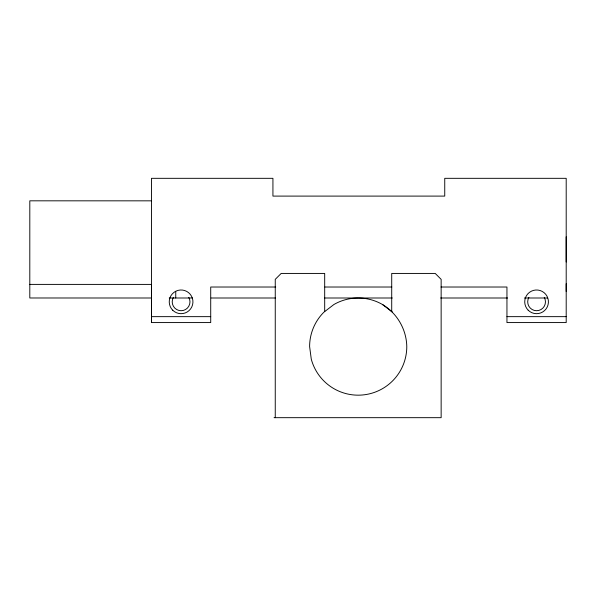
<?xml version="1.0" encoding="UTF-8"?>
<svg xmlns="http://www.w3.org/2000/svg" width="596" height="596" viewBox="0 0 596 596"><rect width="100%" height="100%" fill="white"/><g stroke="black" fill="none" stroke-linecap="round" stroke-linejoin="round"><path stroke-width="0.89" d="M151.488 200.837L29.807 200.822L29.8 297.985L151.578 298M275.725 287.019L210.716 287.019L210.716 322.57L151.473 322.57L151.488 284.411L29.807 284.396M566.193 291.489L566.193 283.77M566.193 261.994L566.193 236.843M324.939 287.019L391.803 287.019M441.018 287.019L506.95 287.019L506.95 322.57L566.2 322.57L566.2 178.323L444.743 178.323L444.743 196.099L272.931 196.099L272.931 178.323L151.473 178.323L151.473 322.57M169.234 298L192.501 298M211.118 298L275.352 298M324.686 298L358.203 298M358.829 298L392.31 298M440.66 298L507.613 298M524.353 298L547.597 298M151.473 316.647L210.716 316.647M506.95 316.647L566.2 316.647M274.056 417.677L441.144 417.677L441.144 279.353L435.222 273.43L391.714 273.43L391.714 311.589M382.49 304.511C397.16 313.31 406.487 329.484 406.785 346.581A48.581 48.581 0 0 1 311.276 359.157L309.615 346.581A48.581 48.581 0 0 1 323.844 312.23L333.909 304.511A48.581 48.581 0 0 1 382.49 304.511L392.555 312.244M324.686 311.589L324.686 273.43L281.178 273.43L275.255 279.353L275.255 417.677M175.745 291.489L175.745 298M188.79 297.389A8.888 8.888 0 0 1 181.095 310.717A8.888 8.888 0 0 1 173.399 297.389M544.275 297.389A8.888 8.888 0 0 1 536.579 310.717A8.888 8.888 0 0 1 528.883 297.389M172.713 310.211A11.853 11.853 0 0 0 192.538 304.899A11.853 11.853 0 0 0 178.025 290.386A11.853 11.853 0 0 0 172.713 310.211M528.198 310.211A11.853 11.853 0 0 0 548.022 304.899A11.853 11.853 0 0 0 533.509 290.386A11.853 11.853 0 0 0 528.198 310.211"/></g></svg>
